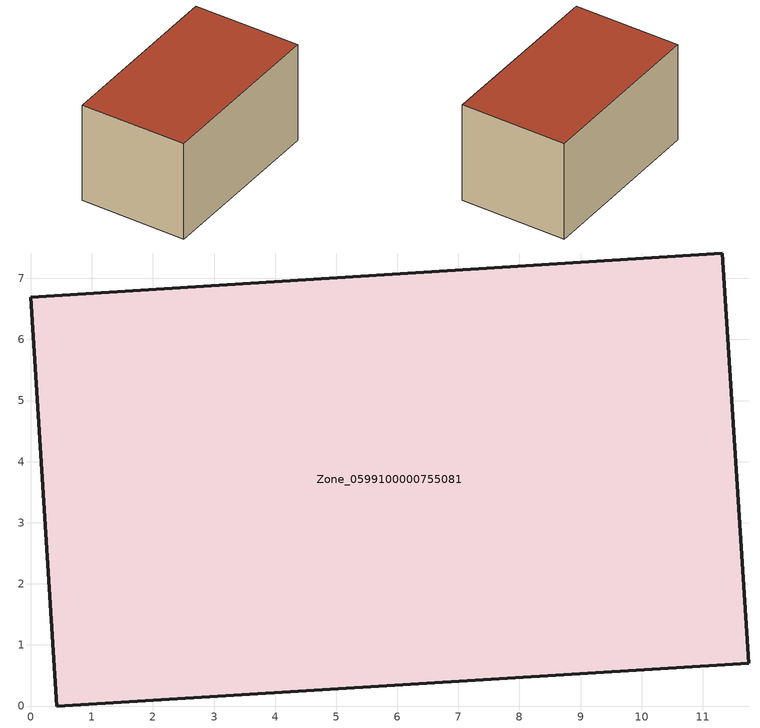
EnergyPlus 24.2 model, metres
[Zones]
Zone_0599100000755081
 floor ground (C_G): 11.75,0.7 0.43,0 0,6.69 11.32,7.42 z0
 wall outside (C_F): 0.43,0 11.75,0.7 11.32,7.42 0,6.69 0.43,0 z0:6.41
 roof outside (C_R): 11.32,7.42 0,6.69 0.43,0 11.75,0.7 z6.41
[BUILDING]
Pand.0599100000755081: North Axis=0; Terrain=City; Loads Convergence Tolerance Value=0.04; Temperature Convergence Tolerance Value=0.4; Solar Distribution=FullExterior; Maximum Number of Warmup Days=25; Minimum Number of Warmup Days=1
[Site:Location]
Rotterdam.The.Hague.AP_ZH_NLD Design_Conditions: Latitude=51.96; Longitude=4.45; Time Zone=1; Elevation=-4.5
[SITE:GROUNDTEMPERATURE:BUILDINGSURFACE]
18, 18, 18, 18, 18, 18, 18, 18, 18, 18, 18, 18
[MATERIAL] Thermal Absorptance=0.9; Solar Absorptance=0.7; Visible Absorptance=0.7
Name | Roughness | Thickness | Conductivity | Density | Specific Heat
G.TC.2006-2014 | MediumSmooth | 0.15 | 0.06 | 540 | 1210
F.TC.2006-2014 | Rough | 0.3 | 0.12 | 1920 | 840
R.TC.2006-2014 | MediumRough | 0.2 | 0.08 | 1500 | 1000
[CONSTRUCTION]
C_G: G.TC.2006-2014
C_F: F.TC.2006-2014
C_R: R.TC.2006-2014
[ZONE]
Zone_0599100000755081: Type=1; Multiplier=1; Ceiling Height=Autocalculate; Volume=Autocalculate; Floor Area=autocalculate; Part of Total Floor Area=Yes
[ZONEINFILTRATION:DESIGNFLOWRATE]
Infil_Zone_0599100000755081: Zone or ZoneList or Space or SpaceList=Zone_0599100000755081; Schedule=AlwaysOn; Design Flow Rate Calculation Method=Flow/Area; Flow Rate per Floor Area=0.0015; Constant Term Coefficient=1; Temperature Term Coefficient=0; Velocity Term Coefficient=0; Velocity Squared Term Coefficient=0
[HVACTEMPLATE:ZONE:IDEALLOADSAIRSYSTEM]
Zone_0599100000755081: Maximum Heating Supply Air Temperature=50; Minimum Cooling Supply Air Temperature=13; Maximum Heating Supply Air Humidity Ratio=0.0156; Minimum Cooling Supply Air Humidity Ratio=0.0077; Heating Limit=NoLimit; Cooling Limit=NoLimit; Dehumidification Control Type=ConstantSensibleHeatRatio; Cooling Sensible Heat Ratio=0.7; Dehumidification Setpoint=60; Humidification Control Type=None; Humidification Setpoint=30; Outdoor Air Method=None; Outdoor Air Flow Rate per Person=0.00944; Outdoor Air Flow Rate per Zone Floor Area=0; Outdoor Air Flow Rate per Zone=0; Demand Controlled Ventilation Type=None; Outdoor Air Economizer Type=NoEconomizer; Heat Recovery Type=None; Sensible Heat Recovery Effectiveness=0.7; Latent Heat Recovery Effectiveness=0.65
[ZONECONTROL:THERMOSTAT]
ThermostatControl_Zone_0599100000755081: Zone or ZoneList=Zone_0599100000755081; Control Type Schedule=DualSetpointControlType; Control 1=Thermostat_Zone_0599100000755081; Temperature Difference Between Cutout And Setpoint=0
[THERMOSTATSETPOINT:DUALSETPOINT]
Thermostat_Zone_0599100000755081: Heating Setpoint Temperature Schedule=HeatingSetpoint_Zone_0599100000755081; Cooling Setpoint Temperature Schedule=CoolingSetpoint_Zone_0599100000755081
[SCHEDULE:COMPACT]
HeatingSetpoint_Zone_0599100000755081: Through: 12/31, For: AllDays, Until: 24:00, 21
CoolingSetpoint_Zone_0599100000755081: Through: 12/31, For: AllDays, Until: 24:00, 24
DualSetpointControlType: Through: 12/31, For: AllDays, Until: 24:00, 4
AlwaysOn: Through: 12/31, For: AllDays, Until: 24:00, 1
